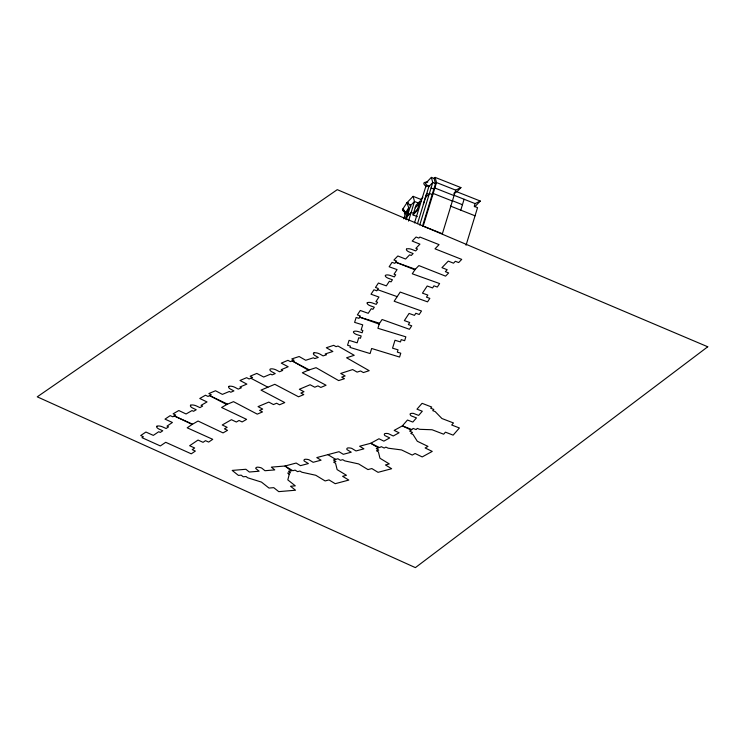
<?xml version="1.0" encoding="UTF-8"?>
<svg xmlns="http://www.w3.org/2000/svg" width="745" height="745" viewBox="0 0 745 745"><rect width="100%" height="100%" fill="white"/><g stroke="black" fill="none" stroke-linecap="round" stroke-linejoin="round"><path stroke-width="1.12" d="M403.799 218.825L405.801 212.288L408.716 207.864L406.994 202.696L402.44 209.587L405.801 212.288M408.716 207.864L405.382 218.76L407.264 219.43M406.249 219.71L410.588 205.546L414.49 201.495L413.121 196.335L407.031 202.649L410.588 205.546M408.493 221.107L414.49 201.495L418.364 203.022M413.019 214.923L415.943 205.359L420.012 201.141L417.088 210.705L413.019 214.923L417.34 216.627M414.499 222.895L425.851 186.343A4.628 1.835 17 0 1 429.679 186.343M423.309 204.232L426.233 194.678L427.593 193.272M417.507 223.64L428.841 186.585L432.743 182.534L431.374 177.375L425.283 183.698L428.841 186.585M419.742 225.037L432.743 182.534L435.49 183.624L436.514 182.553L435.145 177.394L434.121 178.465L435.49 183.624L422.499 226.126M455.716 190.143L442.39 233.734L423.188 226.145L436.514 182.553L455.716 190.143L460.931 187.591L435.145 177.394M460.773 210.155L464.107 199.26M453.761 193.318L456.89 191.782L480.301 201.048L475.087 203.599L474.258 206.328L477.545 207.632L466.053 245.226M421.409 201.457L420.86 199.399L422.899 197.285M415.179 207.874L419.239 203.655M425.469 197.192L426.82 195.786M407.254 216.441L411.156 212.39L413.512 213.321L417.572 209.103M425.507 197.481L429.409 193.43L432.156 194.519L433.19 193.449L452.383 201.038M456.89 191.782L460.931 187.591M474.788 206.775L480.301 201.048M406.994 202.696L408.595 203.264L407.031 202.649M402.44 209.587L404.423 210.304M407.049 213.312L408.93 213.983M377.529 289.628L397.178 296.65M431.374 177.375L434.121 178.465M453.742 195.162L475.087 203.599M454.05 195.59L434.856 188.001L433.823 189.072L431.076 187.982M452.075 200.61L462.44 204.707M450.408 206.058L475.049 215.799M413.121 196.335L420.86 199.399M250.842 378.227L267.911 387.204M327.893 454.646L335.669 459.367M410.15 204.735L410.84 206.803M425.898 186.129A7.264 2.887 17 0 1 425.293 185.682M424.78 185.226A7.264 2.887 17 0 1 424.073 182.776A7.264 2.887 17 0 1 427.807 182.087M425.702 187.395A4.628 1.835 17 0 1 425.591 186.623M406.584 212.269A4.628 1.835 17 0 0 404.628 212.66L404.423 212.968A4.628 1.835 17 0 0 404.917 214.048M403.958 211.71A7.264 2.887 17 0 1 402.822 209.187A7.264 2.887 17 0 1 403.576 208.665M289.246 474.314L287.812 479.882L295.309 485.852L290.531 486.252L295.532 490.229L278.742 491.635L273.741 487.658L268.973 488.05L261.476 482.089L247.657 477.787L246.083 476.53L243.215 476.772L241.194 475.161L238.419 475.394L232.17 470.421L245.887 469.276L249.342 472.023L259.13 471.203L255.749 468.503A5.476 2.17 17 0 1 257.295 467.162A5.476 2.17 17 0 1 261.607 468.018L264.987 470.719L274.784 469.899L271.329 467.143L285.046 465.998L296.156 463.045L300.468 465.662L308.393 463.558L304.174 460.997A5.476 2.17 17 0 1 304.826 459.32A5.476 2.17 17 0 1 308.924 459.74L313.142 462.3L321.076 460.196L316.774 457.588L339.003 451.694L343.315 454.31L351.24 452.206L347.021 449.645A5.476 2.17 17 0 1 347.673 447.969A5.476 2.17 17 0 1 351.77 448.388L355.989 450.949L363.923 448.844L359.621 446.236L370.74 443.284L378.944 438.768L383.871 441.142L389.728 437.92L384.895 435.592A5.476 2.17 17 0 1 384.681 433.683A5.476 2.17 17 0 1 388.396 433.665L393.23 435.993L399.087 432.771L394.161 430.396L402.365 425.879L407.478 420.022L412.814 422.08L416.464 417.908L411.231 415.887A5.476 2.17 17 0 1 410.188 413.82A5.476 2.17 17 0 1 413.419 413.391L418.653 415.403L422.294 411.231L416.967 409.173L422.08 403.324L431.718 407.04L430.685 408.223L433.804 409.424L432.743 410.644L435.173 411.585L441.906 418.513L453.472 422.964L451.694 425.004L459.404 427.975L453.146 435.136L445.435 432.165L443.657 434.205L432.081 429.753L419.677 429.316L417.237 428.384L416.166 429.604L413.047 428.403L412.013 429.586L402.365 425.879L411.268 430.163L409.61 431.076L412.497 432.463L410.774 433.413L413.028 434.493L417.302 441.254L427.984 446.404L425.125 447.969L432.249 451.405L422.201 456.927L415.077 453.5L412.227 455.074L401.546 449.933L388.145 448.183L385.901 447.102L384.187 448.052L381.3 446.655L379.643 447.577L370.74 443.284L378.516 448.006L376.262 448.602L378.786 450.129L376.458 450.753L378.423 451.945L379.969 458.259L389.3 463.93L385.435 464.954L391.656 468.726L378.05 472.33L371.829 468.558L367.956 469.583L358.624 463.921L344.73 460.876L342.765 459.684L340.437 460.298L337.923 458.762L333.415 459.963L335.939 461.49L333.611 462.105L335.576 463.297L337.122 469.62L346.453 475.282L342.588 476.306L348.809 480.078L335.203 483.691L328.983 479.91L325.109 480.935L315.778 475.273L301.883 472.228L299.918 471.036L297.59 471.65L295.076 470.123L292.822 470.719L285.046 465.998L291.286 470.97L288.511 471.203L290.531 472.814L287.663 473.056L289.246 474.314M367.201 302.898L367.155 303.066A4.628 1.835 17 0 0 370.237 305.757L374.325 307.219L372.938 309.305L371.261 308.709L368.216 313.31L360.282 310.479L357.367 314.902L360.18 315.908L359.006 318.366L356.138 317.482L354.62 322.371L362.722 324.848L361.148 329.942L362.862 330.473L362.144 332.782L357.982 331.506A4.628 1.835 17 0 0 353.521 331.693L353.419 332.028A4.628 1.835 17 0 0 356.995 334.673L361.167 335.948L360.45 338.267L358.736 337.736L357.153 342.83L349.06 340.353L347.543 345.233L350.42 346.118L350.02 347.412L370.088 353.558L371.653 348.492L399.581 357.051L400.773 353.204L397.327 352.143L398.035 349.843L392.55 348.157L394.999 340.251L400.484 341.936L401.201 339.627L404.647 340.688L405.839 336.833L377.911 328.284L379.475 323.218L359.407 317.072L379.065 324.094L382.083 319.512L409.433 329.29L411.724 325.807L408.353 324.606L409.731 322.51L404.358 320.592L409.079 313.44L414.453 315.368L415.831 313.282L419.202 314.483L421.502 311L394.152 301.231L400.205 292.077L427.546 301.846L429.846 298.363L426.475 297.162L427.853 295.076L422.471 293.148L427.192 286.005L432.575 287.924L433.953 285.838L437.324 287.039L439.615 283.566L412.274 273.788L415.3 269.215L395.642 262.184L394.878 263.358L392.056 262.352L389.141 266.775L397.076 269.606L394.031 274.207L395.716 274.812L394.329 276.907L390.25 275.445A4.628 1.835 17 0 0 385.463 275.324L385.267 275.622A4.628 1.835 17 0 0 388.359 278.313L392.438 279.775L391.06 281.861L389.374 281.265L386.338 285.866L378.404 283.035L375.48 287.458L378.302 288.464L376.756 290.801L373.943 289.796L371.019 294.219L378.954 297.05L375.918 301.651L377.594 302.256L376.216 304.351L372.128 302.889A4.628 1.835 17 0 0 367.35 302.768L367.201 302.898M406.509 249.119L406.425 249.277A4.628 1.835 17 0 0 409.145 251.978L413.13 253.551L411.277 255.47L409.638 254.827L405.578 259.046L397.83 255.982L393.928 260.033L396.675 261.123L395.642 262.184L414.835 269.783L418.876 265.583L445.585 276.144L448.658 272.959L445.361 271.655L447.205 269.737L441.953 267.66L448.267 261.113L453.519 263.19L455.353 261.281L458.65 262.575L461.723 259.39L435.015 248.83L439.056 244.63L419.863 237.04L418.83 238.111L416.083 237.022L412.181 241.073L419.929 244.137L415.859 248.355L417.507 249.007L415.654 250.925L411.668 249.351A4.628 1.835 17 0 0 406.696 249.007L406.509 249.119M156.897 426.242L156.767 426.382A4.628 1.835 17 0 0 158.946 429.055L162.755 430.778L160.296 432.435L158.722 431.728L153.321 435.378L145.908 432.044L140.712 435.546L143.347 436.738L141.978 437.66L160.343 445.938L165.716 442.306L191.269 453.826L195.358 451.07L192.21 449.645L194.659 447.987L189.63 445.724L198.021 440.053L203.05 442.325L205.499 440.668L208.656 442.083L212.735 439.327L187.181 427.807L192.555 424.175L174.19 415.896L172.821 416.818L170.186 415.635L164.999 419.137L172.412 422.48L167.001 426.131L168.575 426.848L166.116 428.505L162.308 426.783A4.628 1.835 17 0 0 157.12 426.14L156.897 426.242M190.701 405.187L190.562 405.317A4.628 1.835 17 0 0 192.508 407.971L196.233 409.75L193.542 411.296L192.005 410.57L186.073 413.978L178.819 410.532L173.119 413.81L175.69 415.03L174.19 415.896L192.154 424.426L198.049 421.037L223.053 432.901L227.532 430.331L224.45 428.859L227.141 427.313L222.224 424.985L231.434 419.696L236.351 422.024L239.043 420.478L242.125 421.94L246.604 419.37L221.61 407.496L227.504 404.107L209.55 395.576L208.041 396.442L205.471 395.222L199.772 398.491L207.026 401.937L201.085 405.345L202.631 406.072L199.93 407.627L196.196 405.857A4.628 1.835 17 0 0 190.944 405.094L190.701 405.187M707.75 346.779L415.384 567.625L37.25 396.834L337.271 189.658L707.75 346.779M229.088 386.329L228.911 386.441A4.628 1.835 17 0 0 230.401 389.048L233.939 390.911L230.792 392.233L229.33 391.47L222.401 394.384L215.51 390.762L208.861 393.556L211.301 394.841L209.55 395.576L226.61 404.544L233.502 401.657L257.258 414.136L262.491 411.938L259.558 410.402L262.706 409.079L258.031 406.621L268.796 402.104L273.462 404.563L276.6 403.241L279.533 404.777L284.767 402.579L261.02 390.101L274.803 384.308L298.549 396.787L303.792 394.589L300.859 393.053L304.007 391.73L299.332 389.281L310.088 384.755L314.762 387.214L317.901 385.891L320.834 387.437L326.068 385.23L302.321 372.751L309.212 369.855L292.142 360.887L290.392 361.623L287.942 360.338L281.284 363.132L288.175 366.754L281.247 369.669L282.709 370.433L279.561 371.755L276.013 369.892A4.628 1.835 17 0 0 270.659 368.905L270.212 369.101A4.628 1.835 17 0 0 271.702 371.708L275.24 373.571L272.093 374.893L270.631 374.12L263.702 377.035L256.811 373.413L250.162 376.206L252.602 377.492L249.091 378.972L246.642 377.687L239.992 380.481L246.874 384.103L239.946 387.009L241.408 387.782L238.26 389.104L234.712 387.242A4.628 1.835 17 0 0 229.367 386.255L229.088 386.329M314.017 352.86L313.803 352.962A4.628 1.835 17 0 0 314.921 355.514L318.292 357.442L314.8 358.578L313.403 357.786L305.711 360.273L299.155 356.529L291.77 358.922L294.098 360.254L292.142 360.887L308.393 370.163L316.048 367.676L338.649 380.583L344.469 378.702L341.676 377.11L345.168 375.974L340.716 373.441L352.664 369.567L357.106 372.109L360.599 370.982L363.383 372.565L369.194 370.684L346.583 357.777L354.238 355.3L337.988 346.025L336.042 346.658L333.713 345.335L326.319 347.729L332.885 351.472L325.192 353.959L326.58 354.76L323.079 355.887L319.707 353.968A4.628 1.835 17 0 0 314.306 352.804L314.017 352.86"/></g></svg>
